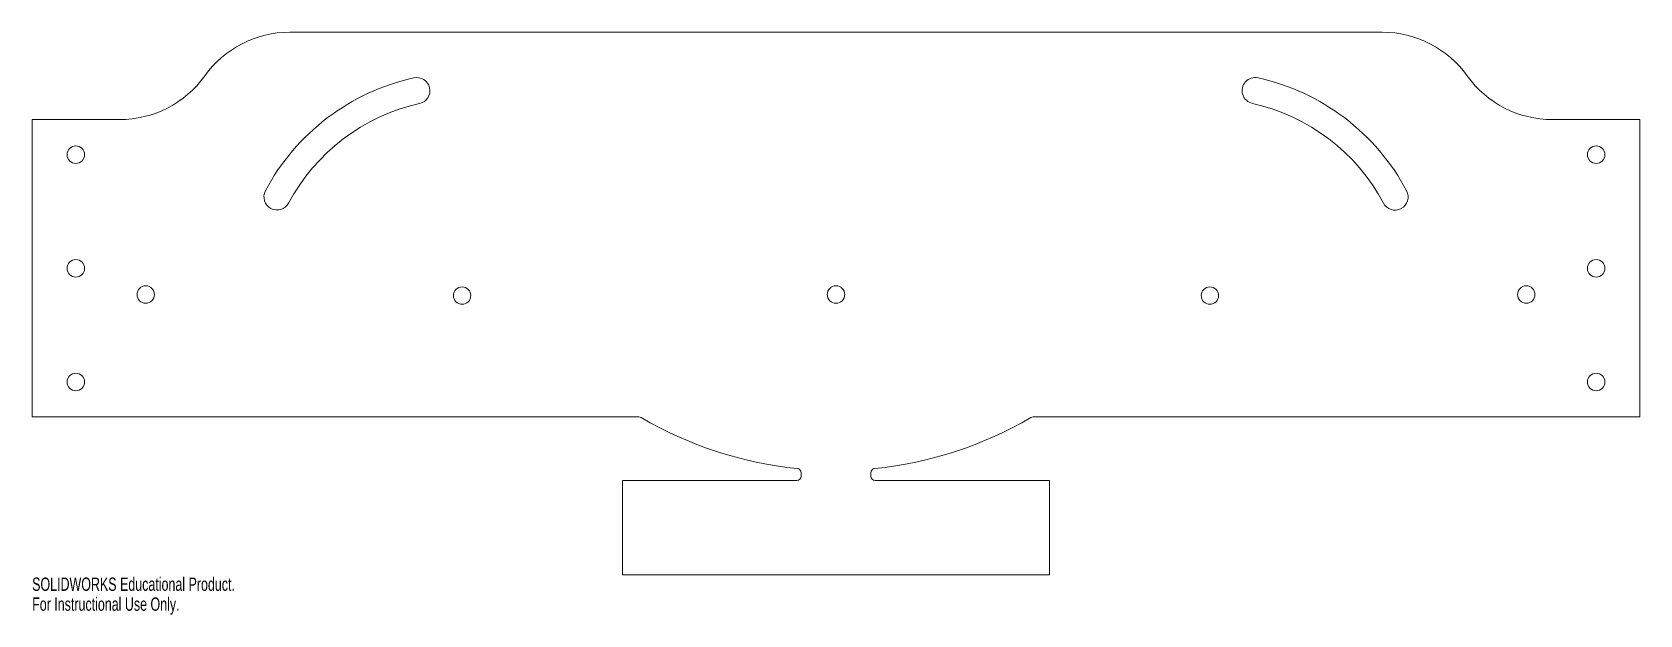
# Model space of a CAD drawing. Header units: inches. Extents: x -11.5 to 11.5, y -7.6 to 0.8.
import ezdxf

# ---------------------------------------------------------------- set-up
doc = ezdxf.new("R2010")
doc.units = ezdxf.units.IN
doc.header["$MEASUREMENT"] = 0
doc.styles.add('SLDTEXTSTYLE0', font='TXT', dxfattribs={"width": 0.7})

msp = doc.modelspace()

# ---------------------------------------------------------------- linework, layer by layer
at = {"color": 7, "linetype": 'Continuous', "lineweight": 15}
for p, q in [((-7.813, 0.75), (7.813, 0.75)), ((-11.5, -0.5), (-11.5, -4.75)), ((-11.5, -0.5), (-10.25, -0.5)), ((10.25, -0.5), (11.5, -0.5)), ((11.5, -4.75), (11.5, -0.5)), ((-2.819, -4.75), (-11.5, -4.75)), ((11.5, -4.75), (2.819, -4.75)), ((-3.052, -7.005), (-3.052, -5.659)), ((-3.052, -5.659), (-0.562, -5.659)), ((-0.5, -5.596), (-0.5, -5.549)), ((0.5, -5.549), (0.5, -5.596)), ((0.562, -5.659), (3.052, -5.659)), ((3.052, -5.659), (3.052, -7.005)), ((-3.052, -7.005), (3.052, -7.005))]:
    msp.add_line(p, q, dxfattribs=at)
for centre in [(-10.875, -1), (10.875, -1), (-10.875, -2.625), (10.875, -2.625), (-9.875, -3), (-5.349, -3.015), (0, -3), (5.349, -3.015), (9.875, -3), (-10.875, -4.25), (10.875, -4.25)]:
    msp.add_circle(centre, 0.125, dxfattribs=at)
for centre, radius, start, end in [((-7.813, -0.75), 1.5, 90, 144.3147), ((7.813, -0.75), 1.5, 35.6853, 90), ((-10.25, 1), 1.5, 270, 324.3147), ((-5.349, -3.015), 3.188, 102.4715, 151.9601), ((-5.997, -0.086), 0.187, 282.4715, 102.4715), ((5.997, -0.086), 0.187, 77.5285, 257.5285), ((5.349, -3.015), 3.188, 28.0399, 77.5285), ((10.25, 1), 1.5, 215.6853, 270), ((-5.349, -3.015), 2.812, 102.4715, 151.9601), ((5.349, -3.015), 2.813, 28.0399, 77.5285), ((-7.997, -1.605), 0.187, 151.9601, 331.9601), ((7.997, -1.605), 0.188, 208.0399, 28.0399), ((-2.819, -4.812), 0.0625, 59.6372, 90), ((0, 0), 5.515, 239.6372, 264.2118), ((0, 0), 5.515, 275.7882, 300.3628), ((2.819, -4.812), 0.0625, 90, 120.3628), ((-0.562, -5.549), 0.0625, 0, 84.2118), ((0.562, -5.549), 0.0625, 95.7882, 180), ((-0.562, -5.596), 0.0625, 270, 0), ((0.562, -5.596), 0.0625, 180, 270)]:
    msp.add_arc(centre, radius, start, end, dxfattribs=at)

# ---------------------------------------------------------------- texts
at = {"color": 7, "linetype": 'Continuous', "char_height": 0.1903, "attachment_point": 1, "style": 'SLDTEXTSTYLE0'}
for s, insert in [('SOLIDWORKS Educational Product.', (-11.5, -7.045)), ('For Instructional Use Only.', (-11.5, -7.33))]:
    msp.add_mtext(s, dxfattribs=dict(at, insert=insert))

doc.saveas('drawing.dxf')
